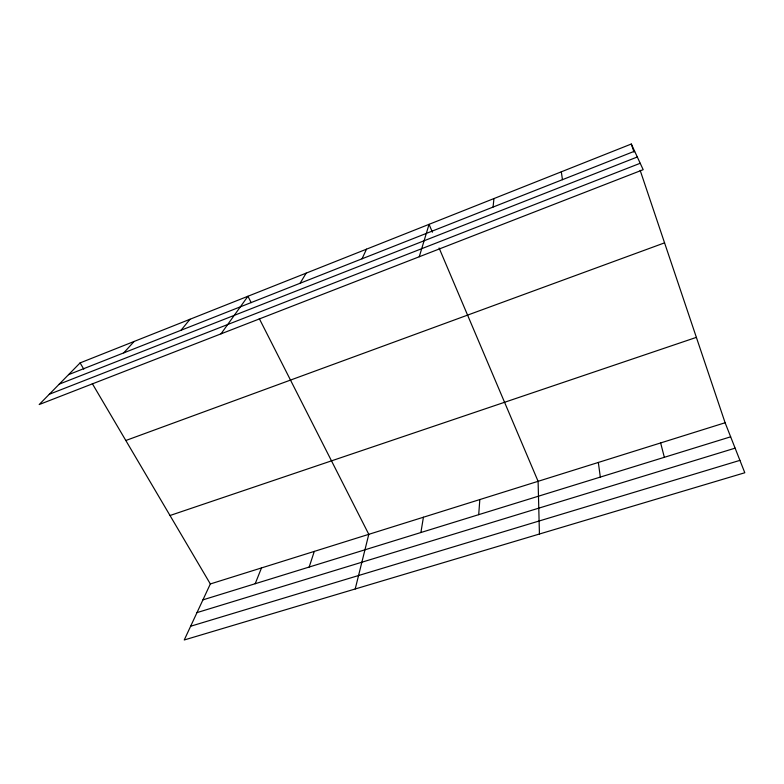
<?xml version="1.0" encoding="UTF-8"?>
<svg xmlns="http://www.w3.org/2000/svg" width="784" height="784" viewBox="0 0 784 784"><rect width="100%" height="100%" fill="white"/><g stroke="black" fill="none" stroke-linecap="round" stroke-linejoin="round"><path stroke-width="1.18" d="M478.701 514.667L479.828 499.565M493.067 207.064L493.949 198.568M420.89 532.522L423.419 517.224M355.211 588.97L368.794 534.335L259.298 318.627M419.254 256.76L429.064 224.332L432.405 232.221M309.17 567.048L314.286 551.407M255.192 583.717L261.493 567.939M725.112 422.752L210.337 583.953L184.24 639.979L744.8 472.752L725.112 422.752L640.156 170.334M362.032 258.798L366.51 249.175M300.086 283.259L306.172 273.136M221.01 333.847L247.94 296.254L251.184 302.653M181.016 330.26L190.022 319.255M123.784 352.859L134.113 341.461M80.105 362.904L39.2 404.544L643.174 169.687L631.306 144.021L80.105 362.904L83.77 369.127M68.551 374.664L634.619 151.185M59.27 384.121L637.304 156.996M49.294 394.264L640.205 163.278M125.822 440.5L664.567 242.854M170.01 515.509L696.378 337.375M202.929 599.868L730.649 436.815M196.99 612.608L735.118 448.154M190.639 626.24L739.92 460.365M92.326 383.65L210.337 583.953M439.099 247.999L538.098 481.317L539.431 534.012M631.306 144.021L634.001 152.027M660.638 442.94L664.342 457.307M561.315 171.814L562.451 179.673M598.339 462.452L600.319 477.084"/></g></svg>
